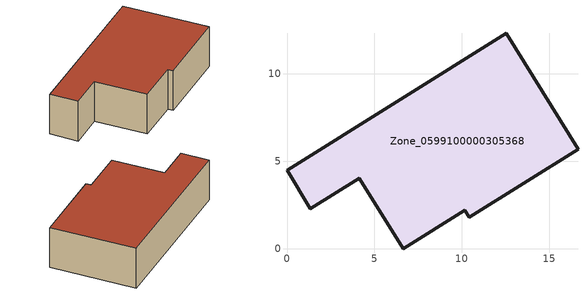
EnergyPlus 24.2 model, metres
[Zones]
Zone_0599100000305368
 floor ground (C_G): 12.53,12.32 16.64,5.7 10.41,1.81 10.17,2.2 6.66,0 4.13,4.03 1.34,2.28 0,4.49 z0
 wall outside (C_F): 16.64,5.7 12.53,12.32 0,4.49 1.34,2.28 4.13,4.03 6.66,0 10.17,2.2 10.41,1.81 16.64,5.7 z0:3.84
 roof outside (C_R): 10.41,1.81 16.64,5.7 12.53,12.32 0,4.49 1.34,2.28 4.13,4.03 6.66,0 10.17,2.2 z3.84
[BUILDING]
Pand.0599100000305368: North Axis=0; Terrain=City; Loads Convergence Tolerance Value=0.04; Temperature Convergence Tolerance Value=0.4; Solar Distribution=FullExterior; Maximum Number of Warmup Days=25; Minimum Number of Warmup Days=1
[Site:Location]
Rotterdam.The.Hague.AP_ZH_NLD Design_Conditions: Latitude=51.96; Longitude=4.45; Time Zone=1; Elevation=-4.5
[SITE:GROUNDTEMPERATURE:BUILDINGSURFACE]
18, 18, 18, 18, 18, 18, 18, 18, 18, 18, 18, 18
[MATERIAL] Thermal Absorptance=0.9; Solar Absorptance=0.7; Visible Absorptance=0.7
Name | Roughness | Thickness | Conductivity | Density | Specific Heat
G.TC.1946 | MediumSmooth | 0.15 | 1 | 540 | 1210
F.TC.1946 | Rough | 0.3 | 0.857143 | 1920 | 840
R.TC.1946 | MediumRough | 0.2 | 0.909091 | 1500 | 1000
[CONSTRUCTION]
C_G: G.TC.1946
C_F: F.TC.1946
C_R: R.TC.1946
[ZONE]
Zone_0599100000305368: Type=1; Multiplier=1; Ceiling Height=Autocalculate; Volume=Autocalculate; Floor Area=autocalculate; Part of Total Floor Area=Yes
[ZONEINFILTRATION:DESIGNFLOWRATE]
Infil_Zone_0599100000305368: Zone or ZoneList or Space or SpaceList=Zone_0599100000305368; Schedule=AlwaysOn; Design Flow Rate Calculation Method=Flow/Area; Flow Rate per Floor Area=0.003; Constant Term Coefficient=1; Temperature Term Coefficient=0; Velocity Term Coefficient=0; Velocity Squared Term Coefficient=0
[HVACTEMPLATE:ZONE:IDEALLOADSAIRSYSTEM]
Zone_0599100000305368: Maximum Heating Supply Air Temperature=50; Minimum Cooling Supply Air Temperature=13; Maximum Heating Supply Air Humidity Ratio=0.0156; Minimum Cooling Supply Air Humidity Ratio=0.0077; Heating Limit=NoLimit; Cooling Limit=NoLimit; Dehumidification Control Type=ConstantSensibleHeatRatio; Cooling Sensible Heat Ratio=0.7; Dehumidification Setpoint=60; Humidification Control Type=None; Humidification Setpoint=30; Outdoor Air Method=None; Outdoor Air Flow Rate per Person=0.00944; Outdoor Air Flow Rate per Zone Floor Area=0; Outdoor Air Flow Rate per Zone=0; Demand Controlled Ventilation Type=None; Outdoor Air Economizer Type=NoEconomizer; Heat Recovery Type=None; Sensible Heat Recovery Effectiveness=0.7; Latent Heat Recovery Effectiveness=0.65
[ZONECONTROL:THERMOSTAT]
ThermostatControl_Zone_0599100000305368: Zone or ZoneList=Zone_0599100000305368; Control Type Schedule=DualSetpointControlType; Control 1=Thermostat_Zone_0599100000305368; Temperature Difference Between Cutout And Setpoint=0
[THERMOSTATSETPOINT:DUALSETPOINT]
Thermostat_Zone_0599100000305368: Heating Setpoint Temperature Schedule=HeatingSetpoint_Zone_0599100000305368; Cooling Setpoint Temperature Schedule=CoolingSetpoint_Zone_0599100000305368
[SCHEDULE:COMPACT]
HeatingSetpoint_Zone_0599100000305368: Through: 12/31, For: AllDays, Until: 24:00, 21
CoolingSetpoint_Zone_0599100000305368: Through: 12/31, For: AllDays, Until: 24:00, 24
DualSetpointControlType: Through: 12/31, For: AllDays, Until: 24:00, 4
AlwaysOn: Through: 12/31, For: AllDays, Until: 24:00, 1
